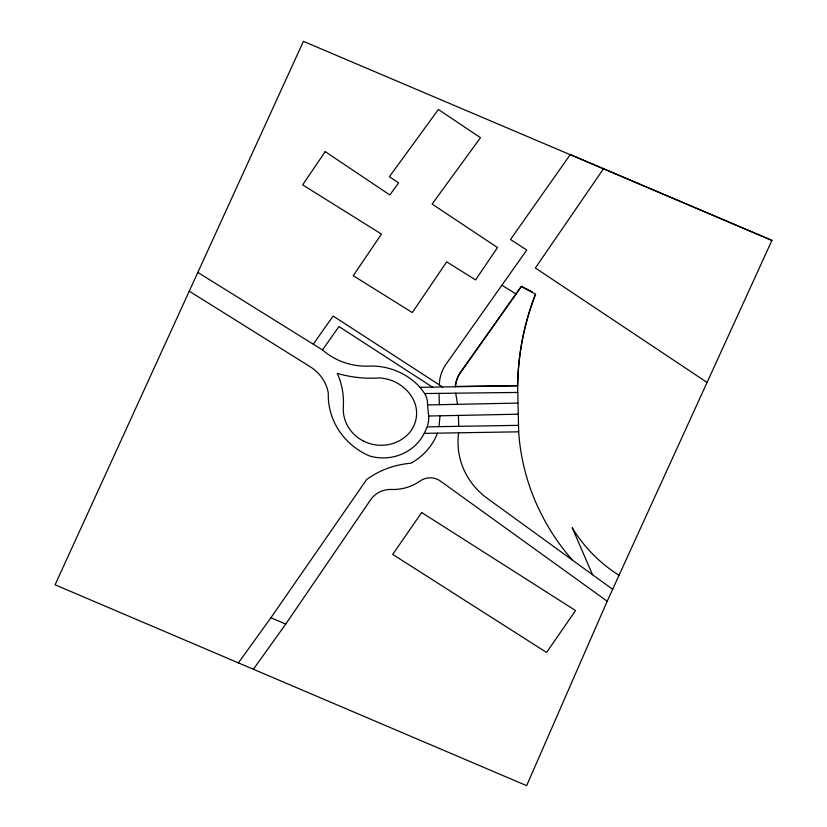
<?xml version="1.0" encoding="UTF-8"?>
<svg xmlns="http://www.w3.org/2000/svg" width="827" height="827" viewBox="0 0 827 827"><rect width="100%" height="100%" fill="white"/><g stroke="black" fill="none" stroke-linecap="round" stroke-linejoin="round"><path stroke-width="1.24" d="M439.065 426.649L439.964 415.795M459.078 374.445A32.925 31.385 7.4 0 0 455.367 386.447L455.305 386.922A32.925 31.385 7.4 0 1 459.595 373.918L521.31 286.669L535.638 294.174A286.276 272.879 7.4 0 0 517.63 386.188L518.674 431.818A229.885 219.124 7.4 0 0 572.398 560.106M515.934 293.885L501.875 285.253M535.286 294.753A286.276 272.879 7.4 0 0 517.692 385.713L420.044 387.336A63.627 60.64 7.4 0 0 368.759 366.103A64.01 61.012 7.4 0 1 322.478 349.935L197.829 272.414M603.555 168.687L535.358 267.989L707.023 382.415M619.092 574.837L619.03 575.303A146.069 139.236 7.4 0 1 572.191 527.667L592.525 574.703M771.922 240.399L303.416 41.35L55.078 584.792L526.644 785.65L607.194 601.219L771.922 240.399L570.32 154.535L510.517 239.479L526.768 250.064L446.073 364.149A39.655 37.804 7.4 0 0 439.375 384.917M189.259 291.176L310.425 366.899A40.141 38.259 7.4 0 1 328.309 393.063A68.899 65.674 7.4 0 0 369.628 455.997A46.25 44.089 7.4 0 0 424.23 433.369L427.208 426.846A31.591 30.103 7.4 0 0 428.675 416.022L427.538 404.93A21.461 20.458 7.4 0 0 424.696 393.549L420.044 387.336M253.382 669.26L285.76 624.054L370.651 499.746A24.2 23.073 7.4 0 1 392.349 489.491A46.002 43.852 7.4 0 0 420.178 480.952A16.943 16.147 7.4 0 1 440.471 481.107L607.194 601.219M238.383 662.872L270.925 617.738L366.712 479.464A86.184 82.152 7.4 0 1 410.885 463.234A61.415 58.541 7.4 0 0 437.504 433.152M313.402 344.053L333.136 316.038L442.693 387.067M322.478 349.935L338.967 326.531L432.531 387.191M459.657 373.442L521.372 286.194M427.538 404.93L517.867 403.09M428.675 416.022L518.26 414.203M427.208 426.846L518.477 425.347M424.23 433.369L518.674 431.818M455.367 386.447L517.692 385.713M424.696 393.549L517.785 392.453M270.925 617.738L285.76 624.054M522.478 286.773L532.392 291.972M612.642 589.289L487.31 498.381A73.076 69.654 7.4 0 1 458.675 432.8M455.698 393.187L457.538 404.32M439.023 393.383L439.416 404.682M458.396 415.423L458.737 426.329M325.197 151.63L302.672 184.876L381.464 234.072L353.263 275.691L412.322 312.565L446.683 261.849L475.587 279.898L497.503 247.552L432.107 204.062L480.487 137.695L438.393 109.484L389.383 176.72L398.614 182.901L389.827 194.955L325.197 151.63M421.677 512.533L392.701 554.421L546.585 652.441L575.551 610.543L421.677 512.533M363.746 441.204A37.515 35.757 7.4 0 0 404.703 437.297A33.018 31.467 7.4 0 0 412.115 397.311A40.275 38.383 7.4 0 0 379.676 377.918A116.049 110.622 7.4 0 1 337.302 373.401A76.177 72.611 7.4 0 1 343.319 406.781A37.515 35.757 7.4 0 0 363.746 441.204"/></g></svg>
